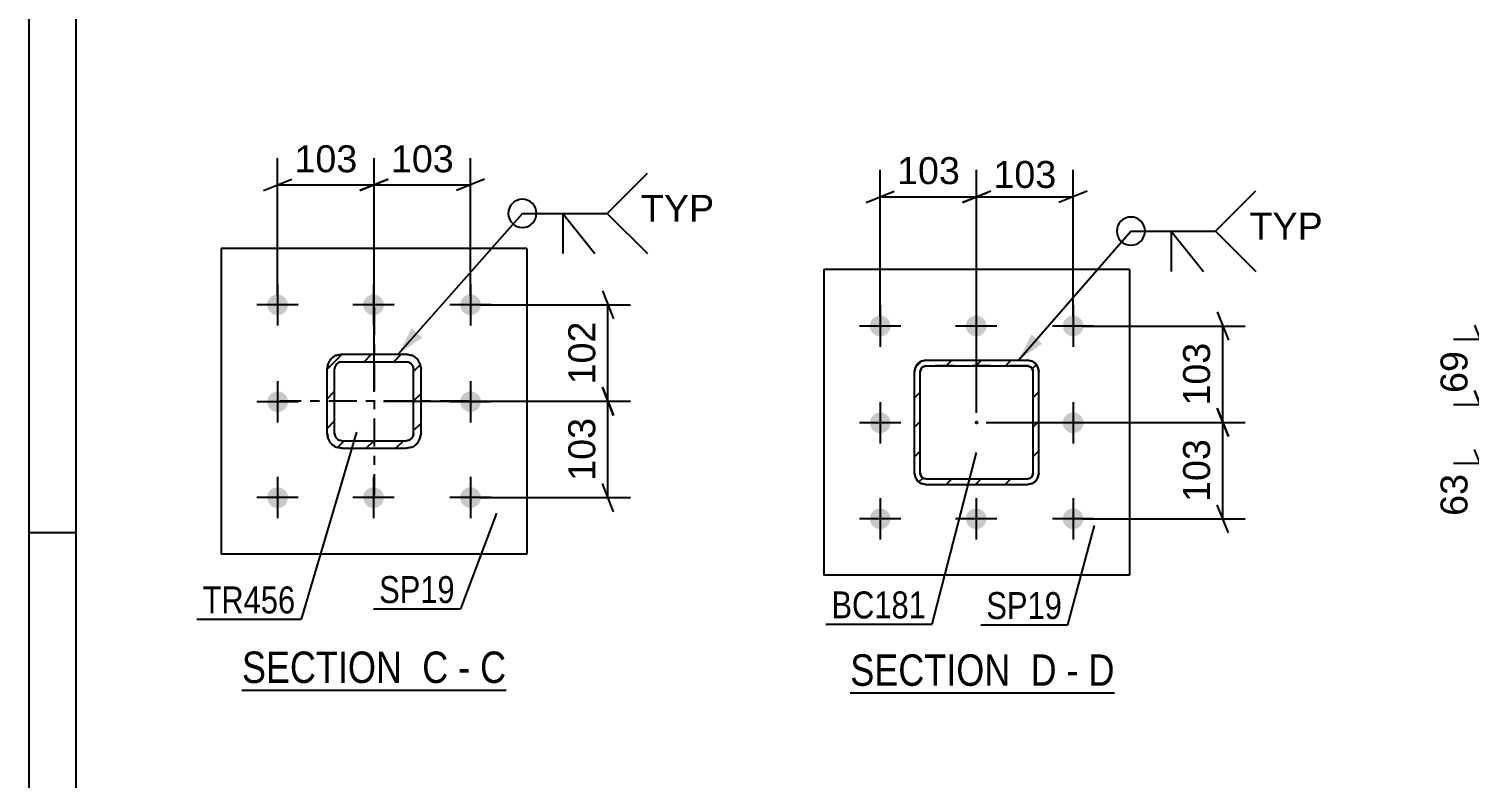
# Model space of a CAD drawing. Header units: millimetres. Extents: x 0 to 841, y 0 to 594.
# Drawn here: x 0 to 153.1, y 122.9 to 202.6 of the extents above; entities that cross this region are included whole.
import ezdxf

# ---------------------------------------------------------------- set-up
doc = ezdxf.new("R2010")
doc.units = ezdxf.units.MM
doc.linetypes.add('DXK_LINE_DOT2', pattern=[3.9198, 1.9599, -1.9599])
doc.linetypes.add('DXK_LINE_DOT3', pattern=[5.9187, 2.979, -0.9799, 0.9799, -0.9799])
doc.styles.add('Arial', font='ARIAL.TTF', dxfattribs={"height": 0.2})
doc.styles.add('Arial Narrow', font='ARIALN.TTF', dxfattribs={"height": 0.2})

# ---------------------------------------------------------------- blocks, each defined once
blk = doc.blocks.new('Unknown-318892572-1113')
at = {"color": 5, "linetype": 'Continuous'}
for p, q in [((0, 594), (0, 0)), ((5, 589), (5, 5)), ((5, 149), (0, 149))]:
    blk.add_line(p, q, dxfattribs=at)
blk = doc.blocks.new('Unknown-318892572-46 - 3819')
at = {"color": 6, "linetype": 'Continuous'}
blk.add_line((22.65, 132.28), (50.72, 132.28), dxfattribs=at)
at = {"color": 0, "linetype": 'Continuous'}
for points in [[(40.76, 133.03), (40.76, 136.53), (22.65, 136.53), (22.65, 133.03)], [(44.58, 133.03), (44.58, 136.53), (41.81, 136.53), (41.81, 133.03)], [(46.91, 133.03), (46.91, 136.53), (45.63, 136.53), (45.63, 133.03)], [(50.72, 133.03), (50.72, 136.53), (47.96, 136.53), (47.96, 133.03)]]:
    blk.add_wipeout(points, dxfattribs=at)
at = {"color": 7, "linetype": 'Continuous', "style": 'Arial Narrow'}
for s, p in [('SECTION ', (22.65, 133.03)), ('C', (41.81, 133.03)), ('C', (47.96, 133.03)), ('-', (45.63, 133.03))]:
    blk.add_text(s, height=3.34, dxfattribs=at).set_placement(p)
blk = doc.blocks.new('Unknown-318892572-47 - 3580')
at = {"color": 6, "linetype": 'Continuous'}
blk.add_line((87.3, 131.98), (115.37, 131.98), dxfattribs=at)
at = {"color": 0, "linetype": 'Continuous'}
for points in [[(105.41, 132.73), (105.41, 136.23), (87.3, 136.23), (87.3, 132.73)], [(109.23, 132.73), (109.23, 136.23), (106.46, 136.23), (106.46, 132.73)], [(111.56, 132.73), (111.56, 136.23), (110.28, 136.23), (110.28, 132.73)], [(115.37, 132.73), (115.37, 136.23), (112.61, 136.23), (112.61, 132.73)]]:
    blk.add_wipeout(points, dxfattribs=at)
at = {"color": 7, "linetype": 'Continuous', "style": 'Arial Narrow'}
for s, p in [('SECTION ', (87.3, 132.73)), ('D', (106.46, 132.73)), ('D', (112.61, 132.73)), ('-', (110.28, 132.73))]:
    blk.add_text(s, height=3.34, dxfattribs=at).set_placement(p)
blk = doc.blocks.new('Part-318892572-3916 - 3819')
at = {"color": 2, "linetype": 'Continuous'}
for p, q in [((52.94, 179.24), (20.44, 179.24)), ((20.44, 179.24), (20.44, 146.74)), ((52.94, 179.24), (52.94, 146.74)), ((52.94, 146.74), (20.44, 146.74))]:
    blk.add_line(p, q, dxfattribs=at)
blk = doc.blocks.new('Bolt-318892572-3946 - 3819')
at = {"linetype": 'Continuous'}
for points in [[(27.54, 173.24, -1), (25.34, 173.24, -1)], [(37.74, 173.24, -1), (35.54, 173.24, -1)], [(48.04, 173.24, -1), (45.84, 173.24, -1)], [(27.54, 162.94, -1), (25.34, 162.94, -1)], [(48.04, 162.94, -1), (45.84, 162.94, -1)], [(27.54, 152.74, -1), (25.34, 152.74, -1)], [(37.74, 152.74, -1), (35.54, 152.74, -1)], [(48.04, 152.74, -1), (45.84, 152.74, -1)]]:
    blk.add_hatch(color=1, dxfattribs=at).paths.add_polyline_path(points)
at = {"color": 1, "linetype": 'Continuous'}
for p, q in [((26.44, 175.44), (26.44, 171.04)), ((36.64, 175.44), (36.64, 171.04)), ((46.94, 175.44), (46.94, 171.04)), ((28.64, 173.24), (24.24, 173.24)), ((38.84, 173.24), (34.44, 173.24)), ((49.14, 173.24), (44.74, 173.24)), ((26.44, 165.14), (26.44, 160.74)), ((46.94, 165.14), (46.94, 160.74)), ((28.64, 162.94), (24.24, 162.94)), ((49.14, 162.94), (44.74, 162.94)), ((26.44, 154.94), (26.44, 150.54)), ((36.64, 154.94), (36.64, 150.54)), ((46.94, 154.94), (46.94, 150.54)), ((28.64, 152.74), (24.24, 152.74)), ((38.84, 152.74), (34.44, 152.74)), ((49.14, 152.74), (44.74, 152.74))]:
    blk.add_line(p, q, dxfattribs=at)
blk = doc.blocks.new('Part-318892572-3942 - 3819')
at = {"linetype": 'Continuous'}
h = blk.add_hatch(dxfattribs=at)
h.set_pattern_fill('', scale=0.7, style=0, pattern_type=0)
h.set_pattern_definition([(45, (33.2894, 167.9903), (-1.57154, 1.57154), [])])
h.paths.add_polyline_path([(40.09, 167.99), (33.29, 167.99), (32.68, 167.87), (32.16, 167.52), (31.81, 167), (31.69, 166.39), (31.69, 159.59), (31.81, 158.98), (32.16, 158.46), (32.68, 158.11), (33.29, 157.99), (40.09, 157.99), (40.7, 158.11), (41.22, 158.46), (41.57, 158.98), (41.69, 159.59), (41.69, 166.39), (41.57, 167), (41.22, 167.52), (40.7, 167.87)])
h.paths.add_polyline_path([(40.83, 166.7), (40.89, 166.39), (40.89, 159.59), (40.83, 159.28), (40.66, 159.02), (40.4, 158.85), (40.09, 158.79), (33.29, 158.79), (32.98, 158.85), (32.72, 159.02), (32.55, 159.28), (32.49, 159.59), (32.49, 166.39), (32.55, 166.7), (32.72, 166.96), (32.98, 167.13), (33.29, 167.19), (40.09, 167.19), (40.4, 167.13), (40.66, 166.96)])
at = {"color": 7, "linetype": 'DXK_LINE_DOT3'}
for p, q in [((36.69, 172.99), (36.69, 152.99)), ((46.69, 162.99), (26.69, 162.99))]:
    blk.add_line(p, q, dxfattribs=at)
at = {"color": 7, "linetype": 'DXK_LINE_DOT2'}
for p, q in [((31.69, 166.39), (31.81, 167)), ((32.68, 167.87), (33.29, 167.99)), ((33.29, 167.19), (32.98, 167.13)), ((33.29, 167.99), (40.09, 167.99)), ((33.29, 167.19), (40.09, 167.19)), ((40.09, 167.99), (40.7, 167.87)), ((40.4, 167.13), (40.09, 167.19)), ((41.57, 167), (41.69, 166.39)), ((31.69, 159.59), (31.69, 166.39)), ((32.55, 166.7), (32.49, 166.39)), ((32.49, 159.59), (32.49, 166.39)), ((40.89, 166.39), (40.83, 166.7)), ((40.89, 159.59), (40.89, 166.39)), ((41.69, 159.59), (41.69, 166.39)), ((31.81, 158.98), (31.69, 159.59)), ((32.49, 159.59), (32.55, 159.28)), ((40.83, 159.28), (40.89, 159.59)), ((41.69, 159.59), (41.57, 158.98)), ((33.29, 157.99), (32.68, 158.11)), ((32.98, 158.85), (33.29, 158.79)), ((33.29, 158.79), (40.09, 158.79)), ((33.29, 157.99), (40.09, 157.99)), ((40.09, 158.79), (40.4, 158.85)), ((40.7, 158.11), (40.09, 157.99))]:
    blk.add_line(p, q, dxfattribs=at)
at = {"color": 2, "linetype": 'Continuous'}
for p, q in [((31.81, 167), (31.69, 166.39)), ((33.29, 167.99), (32.68, 167.87)), ((32.98, 167.13), (33.29, 167.19)), ((33.29, 167.99), (40.09, 167.99)), ((33.29, 167.19), (40.09, 167.19)), ((40.7, 167.87), (40.09, 167.99)), ((40.09, 167.19), (40.4, 167.13)), ((41.69, 166.39), (41.57, 167)), ((31.69, 159.59), (31.69, 166.39)), ((32.49, 166.39), (32.55, 166.7)), ((32.49, 159.59), (32.49, 166.39)), ((40.83, 166.7), (40.89, 166.39)), ((40.89, 159.59), (40.89, 166.39)), ((41.69, 159.59), (41.69, 166.39)), ((31.69, 159.59), (31.81, 158.98)), ((32.55, 159.28), (32.49, 159.59)), ((40.89, 159.59), (40.83, 159.28)), ((41.57, 158.98), (41.69, 159.59)), ((32.68, 158.11), (33.29, 157.99)), ((33.29, 158.79), (32.98, 158.85)), ((33.29, 158.79), (40.09, 158.79)), ((33.29, 157.99), (40.09, 157.99)), ((40.4, 158.85), (40.09, 158.79)), ((40.09, 157.99), (40.7, 158.11))]:
    blk.add_line(p, q, dxfattribs=at)
at = {"color": 7, "linetype": 'DXK_LINE_DOT2'}
for centre, radius, start, end in [((33.29, 166.39), 1.6, 112.5, 157.5), ((33.29, 166.39), 0.8, 112.5, 157.5), ((40.09, 166.39), 0.8, 22.5, 67.5), ((40.09, 166.39), 1.6, 22.5, 67.5), ((33.29, 159.59), 0.8, 202.5, 247.5), ((40.09, 159.59), 0.8, 292.5, 337.5), ((33.29, 159.59), 1.6, 202.5, 247.5), ((40.09, 159.59), 1.6, 292.5, 337.5)]:
    blk.add_arc(centre, radius, start, end, dxfattribs=at)
at = {"color": 2, "linetype": 'Continuous'}
for centre, radius, start, end in [((33.29, 166.39), 1.6, 112.5, 157.5), ((33.29, 166.39), 0.8, 112.5, 157.5), ((40.09, 166.39), 0.8, 22.5, 67.5), ((40.09, 166.39), 1.6, 22.5, 67.5), ((33.29, 159.59), 0.8, 202.5, 247.5), ((40.09, 159.59), 0.8, 292.5, 337.5), ((33.29, 159.59), 1.6, 202.5, 247.5), ((40.09, 159.59), 1.6, 292.5, 337.5)]:
    blk.add_arc(centre, radius, start, end, dxfattribs=at)
blk = doc.blocks.new('Part-318892572-3749 - 3580')
at = {"color": 2, "linetype": 'Continuous'}
for p, q in [((116.98, 176.99), (84.48, 176.99)), ((84.48, 176.99), (84.48, 144.49)), ((116.98, 176.99), (116.98, 144.49)), ((116.98, 144.49), (84.48, 144.49))]:
    blk.add_line(p, q, dxfattribs=at)
blk = doc.blocks.new('Bolt-318892572-3602 - 3580')
at = {"linetype": 'Continuous'}
for points in [[(91.58, 170.99, -1), (89.38, 170.99, -1)], [(101.78, 170.99, -1), (99.58, 170.99, -1)], [(112.08, 170.99, -1), (109.88, 170.99, -1)], [(91.58, 160.69, -1), (89.38, 160.69, -1)], [(112.08, 160.69, -1), (109.88, 160.69, -1)], [(91.58, 150.49, -1), (89.38, 150.49, -1)], [(101.78, 150.49, -1), (99.58, 150.49, -1)], [(112.08, 150.49, -1), (109.88, 150.49, -1)]]:
    blk.add_hatch(color=1, dxfattribs=at).paths.add_polyline_path(points)
at = {"color": 1, "linetype": 'Continuous'}
for p, q in [((90.48, 173.19), (90.48, 168.79)), ((100.68, 173.19), (100.68, 168.79)), ((110.98, 173.19), (110.98, 168.79)), ((92.68, 170.99), (88.28, 170.99)), ((102.88, 170.99), (98.48, 170.99)), ((113.18, 170.99), (108.78, 170.99)), ((90.48, 162.89), (90.48, 158.49)), ((110.98, 162.89), (110.98, 158.49)), ((92.68, 160.69), (88.28, 160.69)), ((113.18, 160.69), (108.78, 160.69)), ((90.48, 152.69), (90.48, 148.29)), ((100.68, 152.69), (100.68, 148.29)), ((110.98, 152.69), (110.98, 148.29)), ((92.68, 150.49), (88.28, 150.49)), ((102.88, 150.49), (98.48, 150.49)), ((113.18, 150.49), (108.78, 150.49))]:
    blk.add_line(p, q, dxfattribs=at)
blk = doc.blocks.new('Part-318892572-3695 - 3580')
at = {"linetype": 'Continuous'}
h = blk.add_hatch(dxfattribs=at)
h.set_pattern_fill('', scale=0.7, style=0, pattern_type=0)
h.set_pattern_definition([(45, (94.8704, 167.2502), (-1.57154, 1.57154), [])])
h.paths.add_polyline_path([(95.33, 167.34), (94.87, 167.25), (94.48, 166.99), (94.22, 166.6), (94.13, 166.14), (94.13, 155.34), (94.22, 154.88), (94.48, 154.49), (94.87, 154.23), (95.33, 154.14), (106.13, 154.14), (106.59, 154.23), (106.98, 154.49), (107.24, 154.88), (107.33, 155.34), (107.33, 166.14), (107.24, 166.6), (106.98, 166.99), (106.59, 167.25), (106.13, 167.34)])
h.paths.add_polyline_path([(106.13, 166.74), (106.36, 166.7), (106.55, 166.57), (106.68, 166.37), (106.73, 166.14), (106.73, 155.34), (106.68, 155.11), (106.55, 154.92), (106.36, 154.79), (106.13, 154.74), (95.33, 154.74), (95.1, 154.79), (94.91, 154.92), (94.78, 155.11), (94.73, 155.34), (94.73, 166.14), (94.78, 166.37), (94.91, 166.57), (95.1, 166.7), (95.33, 166.74)])
blk.add_hatch(color=246, dxfattribs=at).paths.add_polyline_path([(100.73, 160.64, -1), (100.73, 160.84, -1)])
at = {"color": 7, "linetype": 'DXK_LINE_DOT2'}
for p, q in [((94.87, 167.25), (95.33, 167.34)), ((95.33, 167.34), (106.13, 167.34)), ((106.13, 167.34), (106.59, 167.25)), ((94.13, 166.14), (94.22, 166.6)), ((94.13, 155.34), (94.13, 166.14)), ((94.78, 166.37), (94.73, 166.14)), ((94.73, 155.34), (94.73, 166.14)), ((94.91, 166.57), (94.78, 166.37)), ((95.1, 166.7), (94.91, 166.57)), ((95.33, 166.74), (95.1, 166.7)), ((106.13, 166.74), (95.33, 166.74)), ((106.36, 166.7), (106.13, 166.74)), ((106.55, 166.57), (106.36, 166.7)), ((106.68, 166.37), (106.55, 166.57)), ((106.73, 166.14), (106.68, 166.37)), ((106.73, 155.34), (106.73, 166.14)), ((107.24, 166.6), (107.33, 166.14)), ((107.33, 155.34), (107.33, 166.14)), ((94.22, 154.88), (94.13, 155.34)), ((94.73, 155.34), (94.78, 155.11)), ((94.78, 155.11), (94.91, 154.92)), ((94.91, 154.92), (95.1, 154.79)), ((95.1, 154.79), (95.33, 154.74)), ((95.33, 154.74), (106.13, 154.74)), ((106.13, 154.74), (106.36, 154.79)), ((106.36, 154.79), (106.55, 154.92)), ((106.55, 154.92), (106.68, 155.11)), ((106.68, 155.11), (106.73, 155.34)), ((107.33, 155.34), (107.24, 154.88)), ((95.33, 154.14), (94.87, 154.23)), ((95.33, 154.14), (106.13, 154.14)), ((106.59, 154.23), (106.13, 154.14))]:
    blk.add_line(p, q, dxfattribs=at)
at = {"color": 2, "linetype": 'Continuous'}
for p, q in [((95.33, 167.34), (94.87, 167.25)), ((95.33, 167.34), (106.13, 167.34)), ((106.59, 167.25), (106.13, 167.34)), ((94.22, 166.6), (94.13, 166.14)), ((94.13, 155.34), (94.13, 166.14)), ((94.73, 166.14), (94.78, 166.37)), ((94.73, 155.34), (94.73, 166.14)), ((94.78, 166.37), (94.91, 166.57)), ((94.91, 166.57), (95.1, 166.7)), ((95.1, 166.7), (95.33, 166.74)), ((95.33, 166.74), (106.13, 166.74)), ((106.13, 166.74), (106.36, 166.7)), ((106.36, 166.7), (106.55, 166.57)), ((106.55, 166.57), (106.68, 166.37)), ((106.68, 166.37), (106.73, 166.14)), ((106.73, 155.34), (106.73, 166.14)), ((107.33, 166.14), (107.24, 166.6)), ((107.33, 155.34), (107.33, 166.14)), ((94.13, 155.34), (94.22, 154.88)), ((94.78, 155.11), (94.73, 155.34)), ((94.91, 154.92), (94.78, 155.11)), ((95.1, 154.79), (94.91, 154.92)), ((95.33, 154.74), (95.1, 154.79)), ((95.33, 154.74), (106.13, 154.74)), ((106.36, 154.79), (106.13, 154.74)), ((106.55, 154.92), (106.36, 154.79)), ((106.68, 155.11), (106.55, 154.92)), ((106.73, 155.34), (106.68, 155.11)), ((107.24, 154.88), (107.33, 155.34)), ((94.87, 154.23), (95.33, 154.14)), ((95.33, 154.14), (106.13, 154.14)), ((106.13, 154.14), (106.59, 154.23))]:
    blk.add_line(p, q, dxfattribs=at)
at = {"color": 7, "linetype": 'DXK_LINE_DOT3'}
blk.add_line((100.73, 160.74), (100.73, 160.74), dxfattribs=at)
at = {"color": 246, "linetype": 'DXK_LINE_DOT2'}
blk.add_line((100.73, 160.74), (100.73, 160.74), dxfattribs=at)
at = {"color": 246, "linetype": 'Continuous'}
blk.add_circle((100.73, 160.74), 0.1, dxfattribs=at)
at = {"color": 7, "linetype": 'DXK_LINE_DOT2'}
for centre, start, end in [((95.33, 166.14), 112.5, 157.5), ((106.13, 166.14), 22.5, 67.5), ((95.33, 155.34), 202.5, 247.5), ((106.13, 155.34), 292.5, 337.5)]:
    blk.add_arc(centre, 1.2, start, end, dxfattribs=at)
at = {"color": 2, "linetype": 'Continuous'}
for centre, start, end in [((95.33, 166.14), 112.5, 157.5), ((106.13, 166.14), 22.5, 67.5), ((95.33, 155.34), 202.5, 247.5), ((106.13, 155.34), 292.5, 337.5)]:
    blk.add_arc(centre, 1.2, start, end, dxfattribs=at)
blk = doc.blocks.new('StraightDimension-318892572-4007 - 3819')
at = {"color": 7, "linetype": 'Continuous'}
for p, q in [((60.95, 174.74), (62.15, 171.74)), ((47.94, 173.24), (63.95, 173.24)), ((61.55, 162.99), (61.55, 173.24)), ((62.15, 161.49), (60.95, 164.49)), ((37.69, 162.99), (63.95, 162.99))]:
    blk.add_line(p, q, dxfattribs=at)
at = {"color": 0}
blk.add_wipeout([(60.8, 172.05), (56.6, 172.05), (56.6, 164.18), (60.8, 164.18)], dxfattribs=at)
at = {"color": 3, "style": 'Arial'}
blk.add_text('102', height=2.865, rotation=90.0002, dxfattribs=at).set_placement((60.2, 164.78))
blk = doc.blocks.new('StraightDimension-318892572-4024 - 3819')
at = {"color": 7, "linetype": 'Continuous'}
for p, q in [((60.95, 164.49), (62.15, 161.49)), ((37.69, 162.99), (63.95, 162.99)), ((61.55, 152.74), (61.55, 162.99)), ((62.15, 151.24), (60.95, 154.24)), ((47.94, 152.74), (63.95, 152.74))]:
    blk.add_line(p, q, dxfattribs=at)
at = {"color": 0}
blk.add_wipeout([(60.8, 161.8), (56.6, 161.8), (56.6, 153.93), (60.8, 153.93)], dxfattribs=at)
at = {"color": 3, "style": 'Arial'}
blk.add_text('103', height=2.865, rotation=90.0002, dxfattribs=at).set_placement((60.2, 154.53))
blk = doc.blocks.new('StraightDimension-318892572-4042 - 3819')
at = {"color": 7, "linetype": 'Continuous'}
for p, q in [((26.44, 174.24), (26.44, 188.84)), ((36.69, 163.99), (36.69, 188.84)), ((24.94, 185.39), (27.94, 186.59)), ((26.44, 185.99), (36.69, 185.99)), ((38.19, 186.59), (35.19, 185.39))]:
    blk.add_line(p, q, dxfattribs=at)
at = {"color": 0}
blk.add_wipeout([(35.5, 186.74), (35.5, 190.94), (27.63, 190.94), (27.63, 186.74)], dxfattribs=at)
at = {"color": 3, "style": 'Arial'}
blk.add_text('103', height=2.865, dxfattribs=at).set_placement((28.23, 187.34))
blk = doc.blocks.new('StraightDimension-318892572-4059 - 3819')
at = {"color": 7, "linetype": 'Continuous'}
for p, q in [((36.69, 163.99), (36.69, 188.84)), ((46.94, 174.24), (46.94, 188.84)), ((35.19, 185.39), (38.19, 186.59)), ((36.69, 185.99), (46.94, 185.99)), ((48.44, 186.59), (45.44, 185.39))]:
    blk.add_line(p, q, dxfattribs=at)
at = {"color": 0}
blk.add_wipeout([(45.75, 186.74), (45.75, 190.94), (37.88, 190.94), (37.88, 186.74)], dxfattribs=at)
at = {"color": 3, "style": 'Arial'}
blk.add_text('103', height=2.865, dxfattribs=at).set_placement((38.48, 187.34))
blk = doc.blocks.new('StraightDimension-318892572-3768 - 3580')
at = {"color": 7, "linetype": 'Continuous'}
for p, q in [((101.73, 160.74), (129.28, 160.74)), ((126.28, 162.24), (127.48, 159.24)), ((126.88, 150.49), (126.88, 160.74)), ((127.48, 148.99), (126.28, 151.99)), ((111.98, 150.49), (129.28, 150.49))]:
    blk.add_line(p, q, dxfattribs=at)
at = {"color": 0}
blk.add_wipeout([(126.13, 159.55), (121.93, 159.55), (121.93, 151.68), (126.13, 151.68)], dxfattribs=at)
at = {"color": 3, "style": 'Arial'}
blk.add_text('103', height=2.865, rotation=90.0002, dxfattribs=at).set_placement((125.53, 152.28))
blk = doc.blocks.new('StraightDimension-318892572-3777 - 3580')
at = {"color": 7, "linetype": 'Continuous'}
for p, q in [((126.28, 172.49), (127.48, 169.49)), ((111.98, 170.99), (129.28, 170.99)), ((126.88, 160.74), (126.88, 170.99)), ((101.73, 160.74), (129.28, 160.74)), ((127.48, 159.24), (126.28, 162.24))]:
    blk.add_line(p, q, dxfattribs=at)
at = {"color": 0}
blk.add_wipeout([(126.13, 169.8), (121.93, 169.8), (121.93, 161.93), (126.13, 161.93)], dxfattribs=at)
at = {"color": 3, "style": 'Arial'}
blk.add_text('103', height=2.865, rotation=90.0002, dxfattribs=at).set_placement((125.53, 162.53))
blk = doc.blocks.new('StraightDimension-318892572-3787 - 3580')
at = {"color": 7, "linetype": 'Continuous'}
for p, q in [((100.73, 161.74), (100.73, 187.58)), ((110.98, 171.99), (110.98, 187.58)), ((99.23, 184.13), (102.23, 185.33)), ((112.48, 185.33), (109.48, 184.13)), ((100.73, 184.73), (110.98, 184.73))]:
    blk.add_line(p, q, dxfattribs=at)
at = {"color": 0}
blk.add_wipeout([(109.78, 185.07), (109.78, 189.27), (101.91, 189.27), (101.91, 185.07)], dxfattribs=at)
at = {"color": 3, "style": 'Arial'}
blk.add_text('103', height=2.865, dxfattribs=at).set_placement((102.51, 185.67))
blk = doc.blocks.new('StraightDimension-318892572-3796 - 3580')
at = {"color": 7, "linetype": 'Continuous'}
for p, q in [((90.48, 171.99), (90.48, 187.58)), ((100.73, 161.74), (100.73, 187.58)), ((88.98, 184.13), (91.98, 185.33)), ((102.23, 185.33), (99.23, 184.13)), ((90.48, 184.73), (100.73, 184.73))]:
    blk.add_line(p, q, dxfattribs=at)
at = {"color": 0}
blk.add_wipeout([(99.54, 185.48), (99.54, 189.68), (91.67, 189.68), (91.67, 185.48)], dxfattribs=at)
at = {"color": 3, "style": 'Arial'}
blk.add_text('103', height=2.865, dxfattribs=at).set_placement((92.27, 186.08))
blk = doc.blocks.new('StraightDimension-318892572-3551 - 3284')
at = {"color": 7, "linetype": 'Continuous'}
for p, q in [((153.64, 171.07), (154.84, 168.07)), ((196.93, 169.57), (151.39, 169.57)), ((154.24, 162.62), (154.24, 169.57)), ((154.84, 161.12), (153.64, 164.12)), ((169.89, 162.62), (151.39, 162.62))]:
    blk.add_line(p, q, dxfattribs=at)
at = {"color": 0}
blk.add_wipeout([(153.49, 168.92), (149.29, 168.92), (149.29, 163.27), (153.49, 163.27)], dxfattribs=at)
at = {"color": 3, "style": 'Arial'}
blk.add_text('69', height=2.865, rotation=90.0002, dxfattribs=at).set_placement((152.89, 163.87))
blk = doc.blocks.new('StraightDimension-318892572-3565 - 3284')
at = {"color": 7, "linetype": 'Continuous'}
for p, q in [((153.64, 164.12), (154.84, 161.12)), ((169.89, 162.62), (151.39, 162.62)), ((154.24, 156.37), (154.24, 162.62)), ((154.84, 154.87), (153.64, 157.87)), ((196.93, 156.37), (151.39, 156.37))]:
    blk.add_line(p, q, dxfattribs=at)
at = {"color": 0}
blk.add_wipeout([(153.49, 155.85), (149.29, 155.85), (149.29, 150.2), (153.49, 150.2)], dxfattribs=at)
at = {"color": 7, "linetype": 'Continuous'}
blk.add_line((154.24, 156.37), (154.24, 149.67), dxfattribs=at)
blk.add_line((154.24, 156.37), (154.24, 149.67), dxfattribs=at)
at = {"color": 3, "style": 'Arial'}
blk.add_text('63', height=2.865, rotation=90.0002, dxfattribs=at).set_placement((152.89, 150.8))
blk = doc.blocks.new('Mark-318892572-3912 - 3819')
at = {"color": 0}
blk.add_wipeout([(45.27, 141.53), (45.27, 144.53), (37.23, 144.53), (37.23, 141.53)], dxfattribs=at)
blk.add_wipeout([(45.27, 141.53), (45.27, 144.53), (37.23, 144.53), (37.23, 141.53)], dxfattribs=at)
at = {"color": 30, "linetype": 'Continuous'}
for p in [(49.69, 151.08), (36.63, 140.93)]:
    blk.add_line(p, (45.87, 140.93), dxfattribs=at)
at = {"color": 3, "style": 'Arial Narrow'}
blk.add_text('SP19', height=2.863, dxfattribs=at).set_placement((37.23, 141.53))
blk = doc.blocks.new('WeldMark-318892572-4076 - 3819')
at = {"linetype": 'Continuous'}
blk.add_hatch(color=30, dxfattribs=at).paths.add_polyline_path([(41.81, 169.75), (39.27, 167.99), (40.68, 170.74)])
at = {"color": 30, "linetype": 'Continuous'}
for p, q in [((39.27, 167.99), (52.45, 182.97)), ((52.45, 182.97), (61.45, 182.97))]:
    blk.add_line(p, q, dxfattribs=at)
at = {"color": 3, "linetype": 'Continuous'}
for q in [(60.17, 178.69), (56.74, 178.69)]:
    blk.add_line((56.74, 182.97), q, dxfattribs=at)
for start, end in [(90, 270), (270, 90)]:
    blk.add_arc((52.45, 182.97), 1.5, start, end, dxfattribs=at)
at = {"color": 0, "linetype": 'Continuous'}
blk.add_wipeout([(72.83, 182.07), (72.83, 185.07), (65.05, 185.07), (65.05, 182.07)], dxfattribs=at)
blk.add_wipeout([(72.83, 182.07), (72.83, 185.07), (65.05, 185.07), (65.05, 182.07)], dxfattribs=at)
at = {"color": 3, "linetype": 'Continuous'}
for q in [(65.74, 187.26), (65.74, 178.69)]:
    blk.add_line((61.45, 182.97), q, dxfattribs=at)
at = {"color": 3, "linetype": 'Continuous', "style": 'Arial'}
blk.add_text('TYP', height=2.865, dxfattribs=at).set_placement((65.05, 182.07))
blk = doc.blocks.new('Mark-318892572-3938 - 3819')
at = {"color": 0}
blk.add_wipeout([(28.33, 140.43), (28.33, 143.43), (18.46, 143.43), (18.46, 140.43)], dxfattribs=at)
blk.add_wipeout([(28.33, 140.43), (28.33, 143.43), (18.46, 143.43), (18.46, 140.43)], dxfattribs=at)
at = {"color": 30, "linetype": 'Continuous'}
for p in [(34.82, 159.69), (17.86, 139.83)]:
    blk.add_line(p, (28.93, 139.83), dxfattribs=at)
at = {"color": 3, "style": 'Arial Narrow'}
blk.add_text('TR456', height=2.863, dxfattribs=at).set_placement((18.46, 140.43))
blk = doc.blocks.new('WeldMark-318892572-3805 - 3580')
at = {"linetype": 'Continuous'}
blk.add_hatch(color=30, dxfattribs=at).paths.add_polyline_path([(107.69, 169.11), (105.16, 167.34), (106.56, 170.1)])
at = {"color": 30, "linetype": 'Continuous'}
for p, q in [((105.16, 167.34), (117.12, 181.08)), ((117.12, 181.08), (126.12, 181.08))]:
    blk.add_line(p, q, dxfattribs=at)
at = {"color": 3, "linetype": 'Continuous'}
for q in [(124.84, 176.8), (121.41, 176.8)]:
    blk.add_line((121.41, 181.08), q, dxfattribs=at)
for start, end in [(90, 270), (270, 90)]:
    blk.add_arc((117.12, 181.08), 1.5, start, end, dxfattribs=at)
at = {"color": 0, "linetype": 'Continuous'}
blk.add_wipeout([(137.5, 180.18), (137.5, 183.18), (129.72, 183.18), (129.72, 180.18)], dxfattribs=at)
blk.add_wipeout([(137.5, 180.18), (137.5, 183.18), (129.72, 183.18), (129.72, 180.18)], dxfattribs=at)
at = {"color": 3, "linetype": 'Continuous'}
for q in [(130.41, 185.37), (130.41, 176.8)]:
    blk.add_line((126.12, 181.08), q, dxfattribs=at)
at = {"color": 3, "linetype": 'Continuous', "style": 'Arial'}
blk.add_text('TYP', height=2.865, dxfattribs=at).set_placement((129.72, 180.18))
blk = doc.blocks.new('Mark-318892572-3691 - 3580')
at = {"color": 0}
blk.add_wipeout([(95.35, 139.9), (95.35, 142.9), (85.3, 142.9), (85.3, 139.9)], dxfattribs=at)
blk.add_wipeout([(95.35, 139.9), (95.35, 142.9), (85.3, 142.9), (85.3, 139.9)], dxfattribs=at)
at = {"color": 30, "linetype": 'Continuous'}
for p in [(100.67, 157.54), (84.7, 139.3)]:
    blk.add_line(p, (95.95, 139.3), dxfattribs=at)
at = {"color": 3, "style": 'Arial Narrow'}
blk.add_text('BC181', height=2.863, dxfattribs=at).set_placement((85.3, 139.9))
blk = doc.blocks.new('Mark-318892572-3745 - 3580')
at = {"color": 0}
blk.add_wipeout([(109.79, 139.83), (109.79, 142.83), (101.76, 142.83), (101.76, 139.83)], dxfattribs=at)
blk.add_wipeout([(109.79, 139.83), (109.79, 142.83), (101.76, 142.83), (101.76, 139.83)], dxfattribs=at)
at = {"color": 30, "linetype": 'Continuous'}
for p in [(113.21, 149.76), (101.16, 139.23)]:
    blk.add_line(p, (110.39, 139.23), dxfattribs=at)
at = {"color": 3, "style": 'Arial Narrow'}
blk.add_text('SP19', height=2.863, dxfattribs=at).set_placement((101.76, 139.83))

msp = doc.modelspace()

# ---------------------------------------------------------------- block references
for name in ['Unknown-318892572-1113', 'Part-318892572-3916 - 3819', 'Part-318892572-3749 - 3580', 'Bolt-318892572-3946 - 3819', 'Part-318892572-3942 - 3819', 'Bolt-318892572-3602 - 3580', 'Part-318892572-3695 - 3580']:
    msp.add_blockref(name, (0, 0))

# ---------------------------------------------------------------- next in the draw order: block references
for name in ['StraightDimension-318892572-4007 - 3819', 'StraightDimension-318892572-3551 - 3284', 'StraightDimension-318892572-3768 - 3580', 'Mark-318892572-3938 - 3819', 'Mark-318892572-3691 - 3580', 'Unknown-318892572-46 - 3819', 'Unknown-318892572-47 - 3580']:
    msp.add_blockref(name, (0, 0))

# ---------------------------------------------------------------- next in the draw order: block references
for name in ['StraightDimension-318892572-3777 - 3580', 'StraightDimension-318892572-4024 - 3819', 'StraightDimension-318892572-3565 - 3284', 'Mark-318892572-3745 - 3580']:
    msp.add_blockref(name, (0, 0))

# ---------------------------------------------------------------- next in the draw order: block references
for name in ['StraightDimension-318892572-4042 - 3819', 'StraightDimension-318892572-3787 - 3580', 'Mark-318892572-3912 - 3819']:
    msp.add_blockref(name, (0, 0))

# ---------------------------------------------------------------- next in the draw order: block references
for name in ['StraightDimension-318892572-4059 - 3819', 'StraightDimension-318892572-3796 - 3580', 'WeldMark-318892572-3805 - 3580']:
    msp.add_blockref(name, (0, 0))

# ---------------------------------------------------------------- next in the draw order: block references
msp.add_blockref('WeldMark-318892572-4076 - 3819', (0, 0))

doc.saveas('drawing.dxf')
